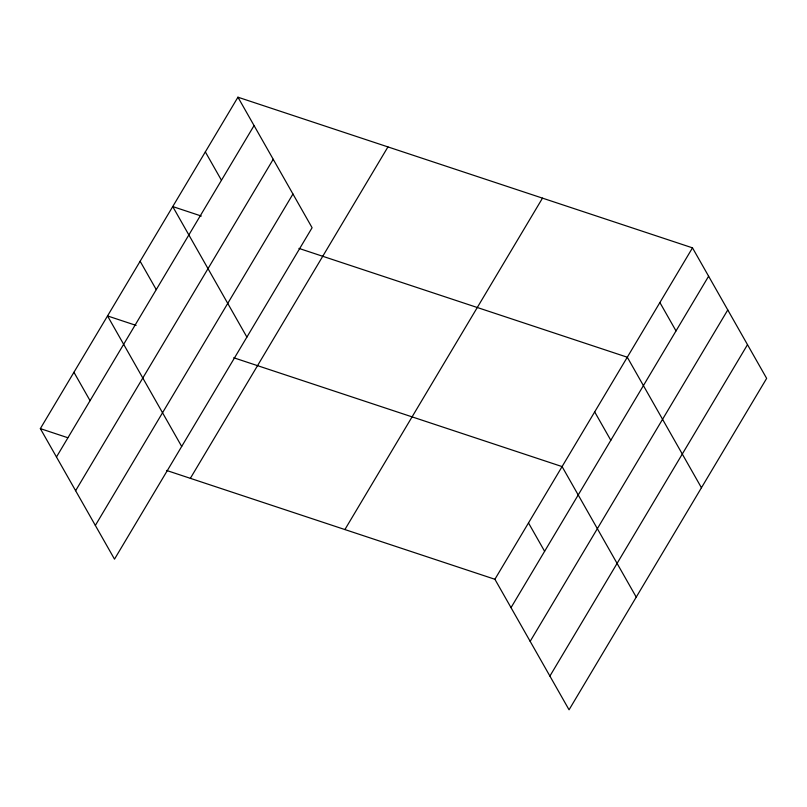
<?xml version="1.0" encoding="UTF-8"?>
<svg xmlns="http://www.w3.org/2000/svg" width="807" height="807" viewBox="0 0 807 807"><rect width="100%" height="100%" fill="white"/><g stroke="black" fill="none" stroke-linecap="round" stroke-linejoin="round"><path stroke-width="1.21" d="M237.944 97.203L312.097 227.725L114.503 559.15L40.35 428.618L237.944 97.203L692.497 247.85L766.65 378.382L569.056 709.797L494.903 579.275L166.545 470.441M56.47 456.994L254.064 125.579M75.616 490.706L273.22 159.292M95.347 525.438L292.951 194.023M190.351 478.339L387.945 146.914M344.902 529.553L542.496 198.139M494.903 579.275L692.497 247.85M511.023 607.651L708.617 276.226M530.169 641.353L727.773 309.938M549.9 676.084L747.504 344.67M201.316 216.044L172.738 206.572L246.892 337.094M298.933 248.395L627.291 357.219L701.444 487.751M136.101 325.403L107.533 315.94L181.686 446.463M233.727 357.763L562.086 466.587L636.239 597.119M40.35 428.618L67.727 437.697M659.894 302.534L676.014 330.91M594.688 411.903L610.808 440.279M528.494 522.926L544.614 551.302M205.341 151.887L221.461 180.264M140.136 261.256L156.255 289.632M73.941 372.279L90.061 400.655"/></g></svg>
